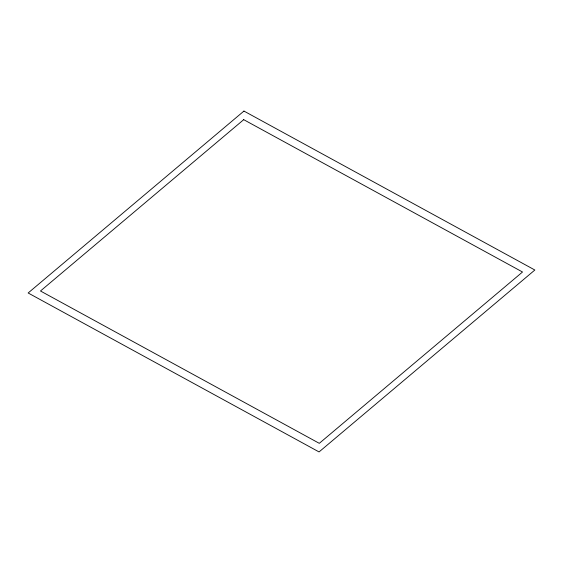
<?xml version="1.0" encoding="UTF-8"?>
<svg xmlns="http://www.w3.org/2000/svg" width="563" height="563" viewBox="0 0 563 563"><rect width="100%" height="100%" fill="white"/><g stroke="black" fill="none" stroke-linecap="round" stroke-linejoin="round"><path stroke-width="0.84" d="M243.941 111.066L28.15 292.985L319.059 451.934L534.85 270.015L243.941 111.066M243.709 119.666L40.48 290.994L319.291 443.334L522.52 272.006L243.709 119.666"/></g></svg>
